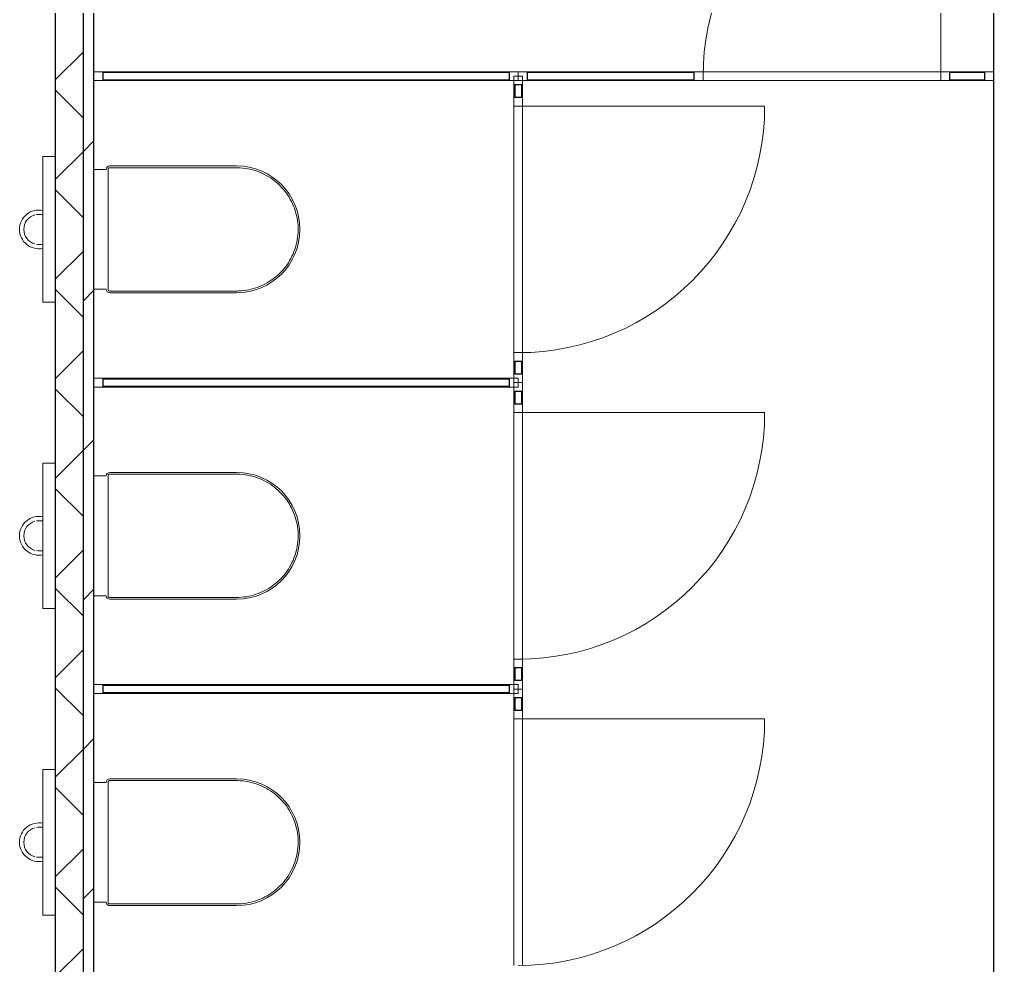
# Model space of a CAD drawing. Header units: millimetres. Extents: x -215207 to 92095, y -30385 to 123050.
# Drawn here: x -156291 to -153525, y -4749 to -2063 of the extents above; entities that cross this region are included whole.
import ezdxf

# ---------------------------------------------------------------- set-up
doc = ezdxf.new("R2010")
doc.units = ezdxf.units.MM
for name, color, linetype, lineweight in [('Витраж', 7, 'Continuous', 9), ('Двери', 7, 'Continuous', 9), ('Сантехника', 7, 'Continuous', 20), ('Стены наружные', 7, 'Continuous', 20), ('Стены разрез', 7, 'Continuous', 30)]:
    doc.layers.add(name, color=color, linetype=linetype, lineweight=lineweight)

# ---------------------------------------------------------------- blocks, each defined once
blk = doc.blocks.new('1 этаж 21082025')
at = {"layer": 'Витраж', "lineweight": 18}
for p, q in [((43880, -33652.5), (43855, -33652.5)), ((43855, -33652.5), (43855, -33677.5)), ((43880, -33677.5), (43880, -33652.5)), ((45085, -33652.5), (45060, -33652.5)), ((45060, -33652.5), (45060, -33677.5)), ((45085, -33677.5), (45085, -33652.5)), ((43855, -33677.5), (43880, -33677.5)), ((45060, -33677.5), (45085, -33677.5)), ((43880, -34522.5), (43855, -34522.5)), ((43855, -34522.5), (43855, -34547.5)), ((43880, -34547.5), (43880, -34522.5)), ((45072.5, -34510), (45047.5, -34510)), ((45047.5, -34510), (45047.5, -34535)), ((45072.5, -34535), (45072.5, -34510)), ((43855, -34547.5), (43880, -34547.5)), ((45047.5, -34535), (45072.5, -34535)), ((45072.5, -35380), (45047.5, -35380)), ((45047.5, -35380), (45047.5, -35405)), ((45072.5, -35405), (45072.5, -35380)), ((43880, -35392.5), (43855, -35392.5)), ((43855, -35392.5), (43855, -35417.5)), ((43880, -35417.5), (43880, -35392.5)), ((45047.5, -35405), (45072.5, -35405)), ((43855, -35417.5), (43880, -35417.5))]:
    blk.add_line(p, q, dxfattribs=at)
at = {"layer": 'Витраж'}
for p, q in [((45035, -33652.5), (43880, -33652.5)), ((45560, -33652.5), (45085, -33652.5)), ((46260, -33652.5), (45585, -33652.5)), ((46385, -33652.5), (46285, -33652.5)), ((45035, -33677.5), (43880, -33677.5)), ((45047.5, -33690), (45047.5, -33725)), ((45072.5, -33690), (45072.5, -33725)), ((45560, -33677.5), (45085, -33677.5)), ((46260, -33677.5), (45585, -33677.5)), ((46385, -33677.5), (46285, -33677.5)), ((45047.5, -33750), (45047.5, -34450)), ((45072.5, -33750), (45072.5, -34450)), ((45047.5, -34475), (45047.5, -34510)), ((45072.5, -34475), (45072.5, -34510)), ((45035, -34522.5), (43880, -34522.5)), ((45035, -34547.5), (43880, -34547.5)), ((45047.5, -34560), (45047.5, -34595)), ((45072.5, -34560), (45072.5, -34595)), ((45047.5, -34620), (45047.5, -35320)), ((45072.5, -34620), (45072.5, -35320)), ((45047.5, -35345), (45047.5, -35380)), ((45072.5, -35345), (45072.5, -35380)), ((45035, -35392.5), (43880, -35392.5)), ((45035, -35417.5), (43880, -35417.5)), ((45047.5, -35430), (45047.5, -35465)), ((45072.5, -35430), (45072.5, -35465)), ((45047.5, -35490), (45047.5, -36190)), ((45072.5, -35490), (45072.5, -36190))]:
    blk.add_line(p, q, dxfattribs=at)
at = {"layer": 'Витраж', "lineweight": 18, "extrusion": (0, 0, -1)}
for p, q in [((45060, -33652.5), (45035, -33652.5)), ((45035, -33652.5), (45035, -33677.5)), ((45072.5, -33665), (45047.5, -33665)), ((45047.5, -33665), (45047.5, -33690)), ((45060, -33677.5), (45060, -33652.5)), ((45072.5, -33690), (45072.5, -33665)), ((45585, -33652.5), (45560, -33652.5)), ((45560, -33652.5), (45560, -33677.5)), ((45585, -33677.5), (45585, -33652.5)), ((46285, -33652.5), (46260, -33652.5)), ((46260, -33652.5), (46260, -33677.5)), ((46285, -33677.5), (46285, -33652.5)), ((46410, -33652.5), (46385, -33652.5)), ((46385, -33652.5), (46385, -33677.5)), ((46410, -33677.5), (46410, -33652.5)), ((45035, -33677.5), (45060, -33677.5)), ((45047.5, -33690), (45072.5, -33690)), ((45560, -33677.5), (45585, -33677.5)), ((46260, -33677.5), (46285, -33677.5)), ((46385, -33677.5), (46410, -33677.5)), ((45072.5, -33725), (45047.5, -33725)), ((45047.5, -33725), (45047.5, -33750)), ((45047.5, -33750), (45072.5, -33750)), ((45072.5, -33750), (45072.5, -33725)), ((45072.5, -34450), (45047.5, -34450)), ((45047.5, -34450), (45047.5, -34475)), ((45072.5, -34475), (45072.5, -34450)), ((45047.5, -34475), (45072.5, -34475)), ((45060, -34522.5), (45035, -34522.5)), ((45035, -34522.5), (45035, -34547.5)), ((45060, -34547.5), (45060, -34522.5)), ((45035, -34547.5), (45060, -34547.5)), ((45072.5, -34535), (45047.5, -34535)), ((45047.5, -34535), (45047.5, -34560)), ((45072.5, -34560), (45072.5, -34535)), ((45047.5, -34560), (45072.5, -34560)), ((45072.5, -34595), (45047.5, -34595)), ((45047.5, -34595), (45047.5, -34620)), ((45072.5, -34620), (45072.5, -34595)), ((45047.5, -34620), (45072.5, -34620)), ((45072.5, -35320), (45047.5, -35320)), ((45047.5, -35320), (45047.5, -35345)), ((45072.5, -35345), (45072.5, -35320)), ((45047.5, -35345), (45072.5, -35345)), ((45060, -35392.5), (45035, -35392.5)), ((45035, -35392.5), (45035, -35417.5)), ((45072.5, -35405), (45047.5, -35405)), ((45047.5, -35405), (45047.5, -35430)), ((45060, -35417.5), (45060, -35392.5)), ((45072.5, -35430), (45072.5, -35405)), ((45035, -35417.5), (45060, -35417.5)), ((45047.5, -35430), (45072.5, -35430)), ((45072.5, -35465), (45047.5, -35465)), ((45047.5, -35465), (45047.5, -35490)), ((45072.5, -35490), (45072.5, -35465)), ((45047.5, -35490), (45072.5, -35490))]:
    blk.add_line(p, q, dxfattribs=at)
at = {"layer": 'Двери'}
for p, q in [((46260, -33652.5), (46260, -32990)), ((45072.5, -33750), (45760, -33750)), ((45072.5, -34620), (45760, -34620)), ((45072.5, -35490), (45760, -35490))]:
    blk.add_line(p, q, dxfattribs=at)
for centre, radius, start, end in [((46260, -33665), 675, 90, 180), ((45060, -33750), 700, 270, 0), ((45060, -34620), 700, 270, 0), ((45060, -35490), 700, 270, 0)]:
    blk.add_arc(centre, radius, start, end, dxfattribs=at)
at = {"layer": 'Сантехника', "lineweight": 9}
for p, q in [((43745, -33893.3), (43710, -33893.3)), ((43710, -33893.3), (43710, -33918.3)), ((43710, -34281.8), (43710, -33918.3)), ((43698.7, -34057.3), (43698.6, -34057.3)), ((43698.6, -34057.3), (43698.6, -34057.3)), ((43698.6, -34057.3), (43698.6, -34057.3)), ((43698.9, -34057.3), (43698.7, -34057.3)), ((43699.2, -34057.3), (43698.9, -34057.3)), ((43699.5, -34057.3), (43699.2, -34057.3)), ((43700, -34057.3), (43699.5, -34057.3)), ((43700.4, -34057.3), (43700, -34057.3)), ((43701, -34057.3), (43700.4, -34057.3)), ((43701.6, -34057.3), (43701, -34057.3)), ((43702.3, -34057.3), (43701.6, -34057.3)), ((43703, -34057.3), (43702.3, -34057.3)), ((43703.9, -34057.3), (43703, -34057.3)), ((43704.7, -34057.3), (43703.9, -34057.3)), ((43705.7, -34057.3), (43704.7, -34057.3)), ((43706.7, -34057.3), (43705.7, -34057.3)), ((43707.8, -34057.3), (43706.7, -34057.3)), ((43708.9, -34057.3), (43707.8, -34057.3)), ((43698.6, -34142.7), (43698.6, -34142.7)), ((43698.6, -34142.7), (43698.7, -34142.7)), ((43698.7, -34142.7), (43698.9, -34142.7)), ((43698.9, -34142.7), (43699.1, -34142.7)), ((43699.1, -34142.7), (43699.4, -34142.7)), ((43699.4, -34142.7), (43699.8, -34142.7)), ((43699.8, -34142.7), (43700.3, -34142.7)), ((43700.3, -34142.7), (43700.8, -34142.7)), ((43700.8, -34142.7), (43701.4, -34142.7)), ((43701.4, -34142.7), (43702.1, -34142.7)), ((43702.1, -34142.7), (43702.8, -34142.7)), ((43702.8, -34142.7), (43703.6, -34142.7)), ((43703.6, -34142.7), (43704.5, -34142.7)), ((43704.5, -34142.7), (43705.4, -34142.7)), ((43705.4, -34142.7), (43706.4, -34142.7)), ((43706.4, -34142.7), (43707.5, -34142.7)), ((43707.5, -34142.7), (43708.6, -34142.7)), ((43708.6, -34142.7), (43709.7, -34142.7)), ((43710, -34281.8), (43710, -34306.8)), ((43710, -34306.8), (43745, -34306.8)), ((43745, -34763.3), (43710, -34763.3)), ((43710, -34763.3), (43710, -34788.3)), ((43710, -35151.8), (43710, -34788.3)), ((43698.7, -34927.3), (43698.6, -34927.3)), ((43698.6, -34927.3), (43698.6, -34927.3)), ((43698.6, -34927.3), (43698.6, -34927.3)), ((43698.9, -34927.3), (43698.7, -34927.3)), ((43699.2, -34927.3), (43698.9, -34927.3)), ((43699.5, -34927.3), (43699.2, -34927.3)), ((43700, -34927.3), (43699.5, -34927.3)), ((43700.4, -34927.3), (43700, -34927.3)), ((43701, -34927.3), (43700.4, -34927.3)), ((43701.6, -34927.3), (43701, -34927.3)), ((43702.3, -34927.3), (43701.6, -34927.3)), ((43703, -34927.3), (43702.3, -34927.3)), ((43703.9, -34927.3), (43703, -34927.3)), ((43704.7, -34927.3), (43703.9, -34927.3)), ((43705.7, -34927.3), (43704.7, -34927.3)), ((43706.7, -34927.3), (43705.7, -34927.3)), ((43707.8, -34927.3), (43706.7, -34927.3)), ((43708.9, -34927.3), (43707.8, -34927.3)), ((43698.6, -35012.7), (43698.6, -35012.7)), ((43698.6, -35012.7), (43698.7, -35012.7)), ((43698.7, -35012.7), (43698.9, -35012.7)), ((43698.9, -35012.7), (43699.1, -35012.7)), ((43699.1, -35012.7), (43699.4, -35012.7)), ((43699.4, -35012.7), (43699.8, -35012.7)), ((43699.8, -35012.7), (43700.3, -35012.7)), ((43700.3, -35012.7), (43700.8, -35012.7)), ((43700.8, -35012.7), (43701.4, -35012.7)), ((43701.4, -35012.7), (43702.1, -35012.7)), ((43702.1, -35012.7), (43702.8, -35012.7)), ((43702.8, -35012.7), (43703.6, -35012.7)), ((43703.6, -35012.7), (43704.5, -35012.7)), ((43704.5, -35012.7), (43705.4, -35012.7)), ((43705.4, -35012.7), (43706.4, -35012.7)), ((43706.4, -35012.7), (43707.5, -35012.7)), ((43707.5, -35012.7), (43708.6, -35012.7)), ((43708.6, -35012.7), (43709.7, -35012.7)), ((43710, -35151.8), (43710, -35176.8)), ((43710, -35176.8), (43745, -35176.8)), ((43745, -35633.3), (43710, -35633.3)), ((43710, -35633.3), (43710, -35658.3)), ((43710, -36021.8), (43710, -35658.3)), ((43698.7, -35797.3), (43698.6, -35797.3)), ((43698.6, -35797.3), (43698.6, -35797.3)), ((43698.6, -35797.3), (43698.6, -35797.3)), ((43698.9, -35797.3), (43698.7, -35797.3)), ((43699.2, -35797.3), (43698.9, -35797.3)), ((43699.5, -35797.3), (43699.2, -35797.3)), ((43700, -35797.3), (43699.5, -35797.3)), ((43700.4, -35797.3), (43700, -35797.3)), ((43701, -35797.3), (43700.4, -35797.3)), ((43701.6, -35797.3), (43701, -35797.3)), ((43702.3, -35797.3), (43701.6, -35797.3)), ((43703, -35797.3), (43702.3, -35797.3)), ((43703.9, -35797.3), (43703, -35797.3)), ((43704.7, -35797.3), (43703.9, -35797.3)), ((43705.7, -35797.3), (43704.7, -35797.3)), ((43706.7, -35797.3), (43705.7, -35797.3)), ((43707.8, -35797.3), (43706.7, -35797.3)), ((43708.9, -35797.3), (43707.8, -35797.3)), ((43698.6, -35882.7), (43698.6, -35882.7)), ((43698.6, -35882.7), (43698.7, -35882.7)), ((43698.7, -35882.7), (43698.9, -35882.7)), ((43698.9, -35882.7), (43699.1, -35882.7)), ((43699.1, -35882.7), (43699.4, -35882.7)), ((43699.4, -35882.7), (43699.8, -35882.7)), ((43699.8, -35882.7), (43700.3, -35882.7)), ((43700.3, -35882.7), (43700.8, -35882.7)), ((43700.8, -35882.7), (43701.4, -35882.7)), ((43701.4, -35882.7), (43702.1, -35882.7)), ((43702.1, -35882.7), (43702.8, -35882.7)), ((43702.8, -35882.7), (43703.6, -35882.7)), ((43703.6, -35882.7), (43704.5, -35882.7)), ((43704.5, -35882.7), (43705.4, -35882.7)), ((43705.4, -35882.7), (43706.4, -35882.7)), ((43706.4, -35882.7), (43707.5, -35882.7)), ((43707.5, -35882.7), (43708.6, -35882.7)), ((43708.6, -35882.7), (43709.7, -35882.7)), ((43710, -36021.8), (43710, -36046.8)), ((43710, -36046.8), (43745, -36046.8))]:
    blk.add_line(p, q, dxfattribs=at)
at = {"layer": 'Сантехника'}
for p, q in [((43890, -33930), (43855, -33930)), ((43895.1, -33929.2), (43895, -33929.3)), ((43895, -33929.3), (43895, -33929.5)), ((43895, -33929.5), (43895, -33929.7)), ((43895, -33929.7), (43895, -33929.9)), ((43895, -33929.9), (43895, -33930)), ((43895, -33930), (43895, -34270)), ((43895.2, -33928.8), (43895.1, -33929)), ((43895.1, -33929), (43895.1, -33929.2)), ((43895.3, -33928.4), (43895.2, -33928.6)), ((43895.2, -33928.6), (43895.2, -33928.8)), ((43895.4, -33928), (43895.3, -33928.2)), ((43895.3, -33928.2), (43895.3, -33928.4)), ((43895.5, -33927.8), (43895.4, -33928)), ((43895.6, -33927.6), (43895.5, -33927.8)), ((43895.7, -33927.5), (43895.6, -33927.6)), ((43895.8, -33927.3), (43895.7, -33927.5)), ((43895.9, -33927.1), (43895.8, -33927.3)), ((43896, -33927), (43895.9, -33927.1)), ((43896.1, -33926.8), (43896, -33927)), ((43896.3, -33926.7), (43896.1, -33926.8)), ((43896.4, -33926.5), (43896.3, -33926.7)), ((43896.6, -33926.4), (43896.4, -33926.5)), ((43896.7, -33926.2), (43896.6, -33926.4)), ((43896.9, -33926.1), (43896.7, -33926.2)), ((43897, -33926), (43896.9, -33926.1)), ((43897.2, -33925.9), (43897, -33926)), ((43897.3, -33925.8), (43897.2, -33925.9)), ((43897.5, -33925.7), (43897.3, -33925.8)), ((43897.7, -33925.6), (43897.5, -33925.7)), ((43897.9, -33925.5), (43897.7, -33925.6)), ((43898.1, -33925.4), (43897.9, -33925.5)), ((43898.2, -33925.3), (43898.1, -33925.4)), ((43898.4, -33925.3), (43898.2, -33925.3)), ((43898.6, -33925.2), (43898.4, -33925.3)), ((43898.8, -33925.1), (43898.6, -33925.2)), ((43899, -33925.1), (43898.8, -33925.1)), ((43899.2, -33925.1), (43899, -33925.1)), ((43899.4, -33925), (43899.2, -33925.1)), ((43899.6, -33925), (43899.4, -33925)), ((43899.8, -33925), (43899.6, -33925)), ((43900, -33925), (43899.8, -33925)), ((44260, -33920), (43900, -33920)), ((44260, -33925), (43900, -33925)), ((44263.8, -33925), (44260, -33925)), ((44270.8, -33925.3), (44263.8, -33925)), ((44277.7, -33925.9), (44270.8, -33925.3)), ((44284.7, -33926.8), (44277.7, -33925.9)), ((44291.6, -33927.9), (44284.7, -33926.8)), ((44298.5, -33929.3), (44291.6, -33927.9)), ((44305.3, -33931), (44298.5, -33929.3)), ((44312, -33932.9), (44305.3, -33931)), ((44318.6, -33935.1), (44312, -33932.9)), ((44325.2, -33937.6), (44318.6, -33935.1)), ((44331.6, -33940.3), (44325.2, -33937.6)), ((44337.9, -33943.3), (44331.6, -33940.3)), ((44344.1, -33946.6), (44337.9, -33943.3)), ((44350.2, -33950), (44344.1, -33946.6)), ((44356.1, -33953.8), (44350.2, -33950)), ((44361.9, -33957.7), (44356.1, -33953.8)), ((44367.5, -33961.9), (44361.9, -33957.7)), ((44373, -33966.3), (44367.5, -33961.9)), ((44378.2, -33971), (44373, -33966.3)), ((44383.3, -33975.8), (44378.2, -33971)), ((44388.1, -33980.8), (44383.3, -33975.8)), ((44392.8, -33986), (44388.1, -33980.8)), ((44397.3, -33991.4), (44392.8, -33986)), ((44401.5, -33997), (44397.3, -33991.4)), ((44405.5, -34002.8), (44401.5, -33997)), ((44409.3, -34008.6), (44405.5, -34002.8)), ((44412.8, -34014.7), (44409.3, -34008.6)), ((44416.1, -34020.9), (44412.8, -34014.7)), ((44419.1, -34027.2), (44416.1, -34020.9)), ((44421.9, -34033.6), (44419.1, -34027.2)), ((44424.4, -34040.1), (44421.9, -34033.6)), ((44426.7, -34046.7), (44424.4, -34040.1)), ((44428.7, -34053.5), (44426.7, -34046.7)), ((44430.4, -34060.2), (44428.7, -34053.5)), ((44431.9, -34067.1), (44430.4, -34060.2)), ((44433.1, -34074), (44431.9, -34067.1)), ((44434, -34080.9), (44433.1, -34074)), ((44434.6, -34087.9), (44434, -34080.9)), ((44434.3, -34115.9), (44434.8, -34108.9)), ((44434.9, -34094.9), (44434.6, -34087.9)), ((44434.8, -34108.9), (44435, -34101.9)), ((44435, -34101.9), (44434.9, -34094.9)), ((44429.5, -34143.4), (44431.1, -34136.6)), ((44431.1, -34136.6), (44432.5, -34129.7)), ((44432.5, -34129.7), (44433.5, -34122.8)), ((44433.5, -34122.8), (44434.3, -34115.9)), ((44420.4, -34169.9), (44423.1, -34163.4)), ((44423.1, -34163.4), (44425.5, -34156.8)), ((44425.5, -34156.8), (44427.7, -34150.2)), ((44427.7, -34150.2), (44429.5, -34143.4)), ((44407.3, -34194.6), (44410.9, -34188.6)), ((44410.9, -34188.6), (44414.3, -34182.5)), ((44414.3, -34182.5), (44417.5, -34176.2)), ((44417.5, -34176.2), (44420.4, -34169.9)), ((44385.5, -34221.9), (44390.3, -34216.8)), ((44390.3, -34216.8), (44394.9, -34211.5)), ((44394.9, -34211.5), (44399.2, -34206)), ((44399.2, -34206), (44403.4, -34200.4)), ((44403.4, -34200.4), (44407.3, -34194.6)), ((44347, -34251.9), (44353, -34248.3)), ((44353, -34248.3), (44358.8, -34244.4)), ((44358.8, -34244.4), (44364.5, -34240.4)), ((44364.5, -34240.4), (44370, -34236.1)), ((44370, -34236.1), (44375.4, -34231.6)), ((44375.4, -34231.6), (44380.6, -34226.8)), ((44380.6, -34226.8), (44385.5, -34221.9)), ((43855, -34270), (43890, -34270)), ((43895, -34270), (43895, -34270.2)), ((43895, -34270.2), (43895, -34270.4)), ((43895, -34270.4), (43895, -34270.6)), ((43895, -34270.6), (43895.1, -34270.8)), ((43895.1, -34270.8), (43895.1, -34271)), ((43895.1, -34271), (43895.1, -34271.2)), ((43895.1, -34271.2), (43895.2, -34271.4)), ((43895.2, -34271.4), (43895.3, -34271.6)), ((43895.3, -34271.6), (43895.3, -34271.8)), ((43895.3, -34271.8), (43895.4, -34271.9)), ((43895.4, -34271.9), (43895.5, -34272.1)), ((43895.5, -34272.1), (43895.6, -34272.3)), ((43895.6, -34272.3), (43895.7, -34272.5)), ((43895.7, -34272.5), (43895.8, -34272.7)), ((43895.8, -34272.7), (43895.9, -34272.8)), ((43895.9, -34272.8), (43896, -34273)), ((43896, -34273), (43896.1, -34273.1)), ((43896.1, -34273.1), (43896.2, -34273.3)), ((43896.2, -34273.3), (43896.4, -34273.4)), ((43896.4, -34273.4), (43896.5, -34273.6)), ((43896.5, -34273.6), (43896.7, -34273.7)), ((43896.7, -34273.7), (43896.8, -34273.9)), ((43896.8, -34273.9), (43897, -34274)), ((43897, -34274), (43897.1, -34274.1)), ((43897.1, -34274.1), (43897.3, -34274.2)), ((43897.3, -34274.2), (43897.5, -34274.3)), ((43897.5, -34274.3), (43897.6, -34274.4)), ((43897.6, -34274.4), (43897.8, -34274.5)), ((43897.8, -34274.5), (43898, -34274.6)), ((43898, -34274.6), (43898.2, -34274.7)), ((43898.2, -34274.7), (43898.4, -34274.7)), ((43898.4, -34274.7), (43898.6, -34274.8)), ((43898.6, -34274.8), (43898.8, -34274.8)), ((43898.8, -34274.8), (43899, -34274.9)), ((43899, -34274.9), (43899.2, -34274.9)), ((43899.2, -34274.9), (43899.3, -34275)), ((43899.3, -34275), (43899.5, -34275)), ((43899.5, -34275), (43899.7, -34275)), ((43899.7, -34275), (43899.9, -34275)), ((43899.9, -34275), (43900, -34275)), ((43900, -34275), (44260, -34275)), ((44260, -34275), (44267, -34274.9)), ((44267, -34274.9), (44274, -34274.4)), ((44274, -34274.4), (44280.9, -34273.7)), ((44280.9, -34273.7), (44287.9, -34272.8)), ((44287.9, -34272.8), (44294.8, -34271.5)), ((44294.8, -34271.5), (44301.6, -34270)), ((44301.6, -34270), (44308.4, -34268.2)), ((44308.4, -34268.2), (44315, -34266.1)), ((44315, -34266.1), (44321.6, -34263.8)), ((44321.6, -34263.8), (44328.1, -34261.2)), ((44328.1, -34261.2), (44334.5, -34258.3)), ((44334.5, -34258.3), (44340.8, -34255.2)), ((44340.8, -34255.2), (44347, -34251.9)), ((43900, -34280), (44260, -34280)), ((43890, -34800), (43855, -34800)), ((43895.1, -34799.2), (43895, -34799.3)), ((43895, -34799.3), (43895, -34799.5)), ((43895, -34799.5), (43895, -34799.7)), ((43895, -34799.7), (43895, -34799.9)), ((43895, -34799.9), (43895, -34800)), ((43895, -34800), (43895, -35140)), ((43895.2, -34798.8), (43895.1, -34799)), ((43895.1, -34799), (43895.1, -34799.2)), ((43895.3, -34798.4), (43895.2, -34798.6)), ((43895.2, -34798.6), (43895.2, -34798.8)), ((43895.4, -34798), (43895.3, -34798.2)), ((43895.3, -34798.2), (43895.3, -34798.4)), ((43895.5, -34797.8), (43895.4, -34798)), ((43895.6, -34797.6), (43895.5, -34797.8)), ((43895.7, -34797.5), (43895.6, -34797.6)), ((43895.8, -34797.3), (43895.7, -34797.5)), ((43895.9, -34797.1), (43895.8, -34797.3)), ((43896, -34797), (43895.9, -34797.1)), ((43896.1, -34796.8), (43896, -34797)), ((43896.3, -34796.7), (43896.1, -34796.8)), ((43896.4, -34796.5), (43896.3, -34796.7)), ((43896.6, -34796.4), (43896.4, -34796.5)), ((43896.7, -34796.2), (43896.6, -34796.4)), ((43896.9, -34796.1), (43896.7, -34796.2)), ((43897, -34796), (43896.9, -34796.1)), ((43897.2, -34795.9), (43897, -34796)), ((43897.3, -34795.8), (43897.2, -34795.9)), ((43897.5, -34795.7), (43897.3, -34795.8)), ((43897.7, -34795.6), (43897.5, -34795.7)), ((43897.9, -34795.5), (43897.7, -34795.6)), ((43898.1, -34795.4), (43897.9, -34795.5)), ((43898.2, -34795.3), (43898.1, -34795.4)), ((43898.4, -34795.3), (43898.2, -34795.3)), ((43898.6, -34795.2), (43898.4, -34795.3)), ((43898.8, -34795.1), (43898.6, -34795.2)), ((43899, -34795.1), (43898.8, -34795.1)), ((43899.2, -34795.1), (43899, -34795.1)), ((43899.4, -34795), (43899.2, -34795.1)), ((43899.6, -34795), (43899.4, -34795)), ((43899.8, -34795), (43899.6, -34795)), ((43900, -34795), (43899.8, -34795)), ((44260, -34790), (43900, -34790)), ((44260, -34795), (43900, -34795)), ((44263.8, -34795), (44260, -34795)), ((44270.8, -34795.3), (44263.8, -34795)), ((44277.7, -34795.9), (44270.8, -34795.3)), ((44284.7, -34796.8), (44277.7, -34795.9)), ((44291.6, -34797.9), (44284.7, -34796.8)), ((44298.5, -34799.3), (44291.6, -34797.9)), ((44305.3, -34801), (44298.5, -34799.3)), ((44312, -34802.9), (44305.3, -34801)), ((44318.6, -34805.1), (44312, -34802.9)), ((44325.2, -34807.6), (44318.6, -34805.1)), ((44331.6, -34810.3), (44325.2, -34807.6)), ((44337.9, -34813.3), (44331.6, -34810.3)), ((44344.1, -34816.6), (44337.9, -34813.3)), ((44350.2, -34820), (44344.1, -34816.6)), ((44356.1, -34823.8), (44350.2, -34820)), ((44361.9, -34827.7), (44356.1, -34823.8)), ((44367.5, -34831.9), (44361.9, -34827.7)), ((44373, -34836.3), (44367.5, -34831.9)), ((44378.2, -34841), (44373, -34836.3)), ((44383.3, -34845.8), (44378.2, -34841)), ((44388.1, -34850.8), (44383.3, -34845.8)), ((44392.8, -34856), (44388.1, -34850.8)), ((44397.3, -34861.4), (44392.8, -34856)), ((44401.5, -34867), (44397.3, -34861.4)), ((44405.5, -34872.8), (44401.5, -34867)), ((44409.3, -34878.6), (44405.5, -34872.8)), ((44412.8, -34884.7), (44409.3, -34878.6)), ((44416.1, -34890.9), (44412.8, -34884.7)), ((44419.1, -34897.2), (44416.1, -34890.9)), ((44421.9, -34903.6), (44419.1, -34897.2)), ((44424.4, -34910.1), (44421.9, -34903.6)), ((44426.7, -34916.7), (44424.4, -34910.1)), ((44428.7, -34923.5), (44426.7, -34916.7)), ((44430.4, -34930.2), (44428.7, -34923.5)), ((44431.9, -34937.1), (44430.4, -34930.2)), ((44433.1, -34944), (44431.9, -34937.1)), ((44434, -34950.9), (44433.1, -34944)), ((44434.6, -34957.9), (44434, -34950.9)), ((44434.9, -34964.9), (44434.6, -34957.9)), ((44435, -34971.9), (44434.9, -34964.9)), ((44432.5, -34999.7), (44433.5, -34992.8)), ((44433.5, -34992.8), (44434.3, -34985.9)), ((44434.3, -34985.9), (44434.8, -34978.9)), ((44434.8, -34978.9), (44435, -34971.9)), ((44425.5, -35026.8), (44427.7, -35020.2)), ((44427.7, -35020.2), (44429.5, -35013.4)), ((44429.5, -35013.4), (44431.1, -35006.6)), ((44431.1, -35006.6), (44432.5, -34999.7)), ((44414.3, -35052.5), (44417.5, -35046.2)), ((44417.5, -35046.2), (44420.4, -35039.9)), ((44420.4, -35039.9), (44423.1, -35033.4)), ((44423.1, -35033.4), (44425.5, -35026.8)), ((44394.9, -35081.5), (44399.2, -35076)), ((44399.2, -35076), (44403.4, -35070.4)), ((44403.4, -35070.4), (44407.3, -35064.6)), ((44407.3, -35064.6), (44410.9, -35058.6)), ((44410.9, -35058.6), (44414.3, -35052.5)), ((44364.5, -35110.4), (44370, -35106.1)), ((44370, -35106.1), (44375.4, -35101.6)), ((44375.4, -35101.6), (44380.6, -35096.8)), ((44380.6, -35096.8), (44385.5, -35091.9)), ((44385.5, -35091.9), (44390.3, -35086.8)), ((44390.3, -35086.8), (44394.9, -35081.5)), ((44315, -35136.1), (44321.6, -35133.8)), ((44321.6, -35133.8), (44328.1, -35131.2)), ((44328.1, -35131.2), (44334.5, -35128.3)), ((44334.5, -35128.3), (44340.8, -35125.2)), ((44340.8, -35125.2), (44347, -35121.9)), ((44347, -35121.9), (44353, -35118.3)), ((44353, -35118.3), (44358.8, -35114.4)), ((44358.8, -35114.4), (44364.5, -35110.4)), ((43855, -35140), (43890, -35140)), ((43895, -35140), (43895, -35140.2)), ((43895, -35140.2), (43895, -35140.4)), ((43895, -35140.4), (43895, -35140.6)), ((43895, -35140.6), (43895.1, -35140.8)), ((43895.1, -35140.8), (43895.1, -35141)), ((43895.1, -35141), (43895.1, -35141.2)), ((43895.1, -35141.2), (43895.2, -35141.4)), ((43895.2, -35141.4), (43895.3, -35141.6)), ((43895.3, -35141.6), (43895.3, -35141.8)), ((43895.3, -35141.8), (43895.4, -35141.9)), ((43895.4, -35141.9), (43895.5, -35142.1)), ((43895.5, -35142.1), (43895.6, -35142.3)), ((43895.6, -35142.3), (43895.7, -35142.5)), ((43895.7, -35142.5), (43895.8, -35142.7)), ((43895.8, -35142.7), (43895.9, -35142.8)), ((43895.9, -35142.8), (43896, -35143)), ((43896, -35143), (43896.1, -35143.1)), ((43896.1, -35143.1), (43896.2, -35143.3)), ((43896.2, -35143.3), (43896.4, -35143.4)), ((43896.4, -35143.4), (43896.5, -35143.6)), ((43896.5, -35143.6), (43896.7, -35143.7)), ((43896.7, -35143.7), (43896.8, -35143.9)), ((43896.8, -35143.9), (43897, -35144)), ((43897, -35144), (43897.1, -35144.1)), ((43897.1, -35144.1), (43897.3, -35144.2)), ((43897.3, -35144.2), (43897.5, -35144.3)), ((43897.5, -35144.3), (43897.6, -35144.4)), ((43897.6, -35144.4), (43897.8, -35144.5)), ((43897.8, -35144.5), (43898, -35144.6)), ((43898, -35144.6), (43898.2, -35144.7)), ((43898.2, -35144.7), (43898.4, -35144.7)), ((43898.4, -35144.7), (43898.6, -35144.8)), ((43898.6, -35144.8), (43898.8, -35144.8)), ((43898.8, -35144.8), (43899, -35144.9)), ((43899, -35144.9), (43899.2, -35144.9)), ((43899.2, -35144.9), (43899.3, -35145)), ((43899.3, -35145), (43899.5, -35145)), ((43899.5, -35145), (43899.7, -35145)), ((43899.7, -35145), (43899.9, -35145)), ((43899.9, -35145), (43900, -35145)), ((43900, -35145), (44260, -35145)), ((43900, -35150), (44260, -35150)), ((44260, -35145), (44267, -35144.9)), ((44267, -35144.9), (44274, -35144.4)), ((44274, -35144.4), (44280.9, -35143.7)), ((44280.9, -35143.7), (44287.9, -35142.8)), ((44287.9, -35142.8), (44294.8, -35141.5)), ((44294.8, -35141.5), (44301.6, -35140)), ((44301.6, -35140), (44308.4, -35138.2)), ((44308.4, -35138.2), (44315, -35136.1)), ((43890, -35670), (43855, -35670)), ((43895.1, -35669.2), (43895, -35669.3)), ((43895, -35669.3), (43895, -35669.5)), ((43895, -35669.5), (43895, -35669.7)), ((43895, -35669.7), (43895, -35669.9)), ((43895, -35669.9), (43895, -35670)), ((43895, -35670), (43895, -36010)), ((43895.2, -35668.8), (43895.1, -35669)), ((43895.1, -35669), (43895.1, -35669.2)), ((43895.3, -35668.4), (43895.2, -35668.6)), ((43895.2, -35668.6), (43895.2, -35668.8)), ((43895.4, -35668), (43895.3, -35668.2)), ((43895.3, -35668.2), (43895.3, -35668.4)), ((43895.5, -35667.8), (43895.4, -35668)), ((43895.6, -35667.6), (43895.5, -35667.8)), ((43895.7, -35667.5), (43895.6, -35667.6)), ((43895.8, -35667.3), (43895.7, -35667.5)), ((43895.9, -35667.1), (43895.8, -35667.3)), ((43896, -35667), (43895.9, -35667.1)), ((43896.1, -35666.8), (43896, -35667)), ((43896.3, -35666.7), (43896.1, -35666.8)), ((43896.4, -35666.5), (43896.3, -35666.7)), ((43896.6, -35666.4), (43896.4, -35666.5)), ((43896.7, -35666.2), (43896.6, -35666.4)), ((43896.9, -35666.1), (43896.7, -35666.2)), ((43897, -35666), (43896.9, -35666.1)), ((43897.2, -35665.9), (43897, -35666)), ((43897.3, -35665.8), (43897.2, -35665.9)), ((43897.5, -35665.7), (43897.3, -35665.8)), ((43897.7, -35665.6), (43897.5, -35665.7)), ((43897.9, -35665.5), (43897.7, -35665.6)), ((43898.1, -35665.4), (43897.9, -35665.5)), ((43898.2, -35665.3), (43898.1, -35665.4)), ((43898.4, -35665.3), (43898.2, -35665.3)), ((43898.6, -35665.2), (43898.4, -35665.3)), ((43898.8, -35665.1), (43898.6, -35665.2)), ((43899, -35665.1), (43898.8, -35665.1)), ((43899.2, -35665.1), (43899, -35665.1)), ((43899.4, -35665), (43899.2, -35665.1)), ((43899.6, -35665), (43899.4, -35665)), ((43899.8, -35665), (43899.6, -35665)), ((43900, -35665), (43899.8, -35665)), ((44260, -35660), (43900, -35660)), ((44260, -35665), (43900, -35665)), ((44263.8, -35665), (44260, -35665)), ((44270.8, -35665.3), (44263.8, -35665)), ((44277.7, -35665.9), (44270.8, -35665.3)), ((44284.7, -35666.8), (44277.7, -35665.9)), ((44291.6, -35667.9), (44284.7, -35666.8)), ((44298.5, -35669.3), (44291.6, -35667.9)), ((44305.3, -35671), (44298.5, -35669.3)), ((44312, -35672.9), (44305.3, -35671)), ((44318.6, -35675.1), (44312, -35672.9)), ((44325.2, -35677.6), (44318.6, -35675.1)), ((44331.6, -35680.3), (44325.2, -35677.6)), ((44337.9, -35683.3), (44331.6, -35680.3)), ((44344.1, -35686.6), (44337.9, -35683.3)), ((44350.2, -35690), (44344.1, -35686.6)), ((44356.1, -35693.8), (44350.2, -35690)), ((44361.9, -35697.7), (44356.1, -35693.8)), ((44367.5, -35701.9), (44361.9, -35697.7)), ((44373, -35706.3), (44367.5, -35701.9)), ((44378.2, -35711), (44373, -35706.3)), ((44383.3, -35715.8), (44378.2, -35711)), ((44388.1, -35720.8), (44383.3, -35715.8)), ((44392.8, -35726), (44388.1, -35720.8)), ((44397.3, -35731.4), (44392.8, -35726)), ((44401.5, -35737), (44397.3, -35731.4)), ((44405.5, -35742.8), (44401.5, -35737)), ((44409.3, -35748.6), (44405.5, -35742.8)), ((44412.8, -35754.7), (44409.3, -35748.6)), ((44416.1, -35760.9), (44412.8, -35754.7)), ((44419.1, -35767.2), (44416.1, -35760.9)), ((44421.9, -35773.6), (44419.1, -35767.2)), ((44424.4, -35780.1), (44421.9, -35773.6)), ((44426.7, -35786.7), (44424.4, -35780.1)), ((44428.7, -35793.5), (44426.7, -35786.7)), ((44430.4, -35800.2), (44428.7, -35793.5)), ((44431.9, -35807.1), (44430.4, -35800.2)), ((44433.1, -35814), (44431.9, -35807.1)), ((44434, -35820.9), (44433.1, -35814)), ((44434.6, -35827.9), (44434, -35820.9)), ((44434.3, -35855.9), (44434.8, -35848.9)), ((44434.9, -35834.9), (44434.6, -35827.9)), ((44434.8, -35848.9), (44435, -35841.9)), ((44435, -35841.9), (44434.9, -35834.9)), ((44429.5, -35883.4), (44431.1, -35876.6)), ((44431.1, -35876.6), (44432.5, -35869.7)), ((44432.5, -35869.7), (44433.5, -35862.8)), ((44433.5, -35862.8), (44434.3, -35855.9)), ((44420.4, -35909.9), (44423.1, -35903.4)), ((44423.1, -35903.4), (44425.5, -35896.8)), ((44425.5, -35896.8), (44427.7, -35890.2)), ((44427.7, -35890.2), (44429.5, -35883.4)), ((44403.4, -35940.4), (44407.3, -35934.6)), ((44407.3, -35934.6), (44410.9, -35928.6)), ((44410.9, -35928.6), (44414.3, -35922.5)), ((44414.3, -35922.5), (44417.5, -35916.2)), ((44417.5, -35916.2), (44420.4, -35909.9)), ((44380.6, -35966.8), (44385.5, -35961.9)), ((44385.5, -35961.9), (44390.3, -35956.8)), ((44390.3, -35956.8), (44394.9, -35951.5)), ((44394.9, -35951.5), (44399.2, -35946)), ((44399.2, -35946), (44403.4, -35940.4)), ((44347, -35991.9), (44353, -35988.3)), ((44353, -35988.3), (44358.8, -35984.4)), ((44358.8, -35984.4), (44364.5, -35980.4)), ((44364.5, -35980.4), (44370, -35976.1)), ((44370, -35976.1), (44375.4, -35971.6)), ((44375.4, -35971.6), (44380.6, -35966.8)), ((43855, -36010), (43890, -36010)), ((43895, -36010), (43895, -36010.2)), ((43895, -36010.2), (43895, -36010.4)), ((43895, -36010.4), (43895, -36010.6)), ((43895, -36010.6), (43895.1, -36010.8)), ((43895.1, -36010.8), (43895.1, -36011)), ((43895.1, -36011), (43895.1, -36011.2)), ((43895.1, -36011.2), (43895.2, -36011.4)), ((43895.2, -36011.4), (43895.3, -36011.6)), ((43895.3, -36011.6), (43895.3, -36011.8)), ((43895.3, -36011.8), (43895.4, -36011.9)), ((43895.4, -36011.9), (43895.5, -36012.1)), ((43895.5, -36012.1), (43895.6, -36012.3)), ((43895.6, -36012.3), (43895.7, -36012.5)), ((43895.7, -36012.5), (43895.8, -36012.7)), ((43895.8, -36012.7), (43895.9, -36012.8)), ((43895.9, -36012.8), (43896, -36013)), ((43896, -36013), (43896.1, -36013.1)), ((43896.1, -36013.1), (43896.2, -36013.3)), ((43896.2, -36013.3), (43896.4, -36013.4)), ((43896.4, -36013.4), (43896.5, -36013.6)), ((43896.5, -36013.6), (43896.7, -36013.7)), ((43896.7, -36013.7), (43896.8, -36013.9)), ((43896.8, -36013.9), (43897, -36014)), ((43897, -36014), (43897.1, -36014.1)), ((43897.1, -36014.1), (43897.3, -36014.2)), ((43897.3, -36014.2), (43897.5, -36014.3)), ((43897.5, -36014.3), (43897.6, -36014.4)), ((43897.6, -36014.4), (43897.8, -36014.5)), ((43897.8, -36014.5), (43898, -36014.6)), ((43898, -36014.6), (43898.2, -36014.7)), ((43898.2, -36014.7), (43898.4, -36014.7)), ((43898.4, -36014.7), (43898.6, -36014.8)), ((43898.6, -36014.8), (43898.8, -36014.8)), ((43898.8, -36014.8), (43899, -36014.9)), ((43899, -36014.9), (43899.2, -36014.9)), ((43899.2, -36014.9), (43899.3, -36015)), ((43899.3, -36015), (43899.5, -36015)), ((43899.5, -36015), (43899.7, -36015)), ((43899.7, -36015), (43899.9, -36015)), ((43899.9, -36015), (43900, -36015)), ((43900, -36015), (44260, -36015)), ((44260, -36015), (44267, -36014.9)), ((44267, -36014.9), (44274, -36014.4)), ((44274, -36014.4), (44280.9, -36013.7)), ((44280.9, -36013.7), (44287.9, -36012.8)), ((44287.9, -36012.8), (44294.8, -36011.5)), ((44294.8, -36011.5), (44301.6, -36010)), ((44301.6, -36010), (44308.4, -36008.2)), ((44308.4, -36008.2), (44315, -36006.1)), ((44315, -36006.1), (44321.6, -36003.8)), ((44321.6, -36003.8), (44328.1, -36001.2)), ((44328.1, -36001.2), (44334.5, -35998.3)), ((44334.5, -35998.3), (44340.8, -35995.2)), ((44340.8, -35995.2), (44347, -35991.9)), ((43900, -36020), (44260, -36020))]:
    blk.add_line(p, q, dxfattribs=at)
for centre, radius, start, end in [((43900, -33930), 10, 90, 180), ((43900, -33930), 5, 150, 180), ((43900, -33930), 5, 150, 180), ((43900, -33930), 5, 150, 180), ((43900, -33930), 5, 90, 120), ((43900, -33930), 5, 90, 120), ((43900, -33930), 5, 105, 120), ((44260, -34100), 180, 270, 90), ((44260, -34100), 175, 89.0922, 90), ((44260, -34100), 175, 89.0922, 90), ((43900, -34270), 10, 180, 270), ((43900, -34270), 5, 180, 210), ((43900, -34270), 5, 180, 210), ((43900, -34270), 5, 180, 210), ((43900, -34270), 5, 240, 270), ((43900, -34270), 5, 240, 270), ((43900, -34270), 5, 240, 255), ((44260, -34100), 175, 270, 270.9078), ((44260, -34100), 175, 270, 270.9078), ((43900, -34800), 10, 90, 180), ((43900, -34800), 5, 150, 180), ((43900, -34800), 5, 150, 180), ((43900, -34800), 5, 150, 180), ((43900, -34800), 5, 90, 120), ((43900, -34800), 5, 90, 120), ((43900, -34800), 5, 105, 120), ((44260, -34970), 180, 270, 90), ((44260, -34970), 175, 89.0922, 90), ((44260, -34970), 175, 89.0922, 90), ((43900, -35140), 10, 180, 270), ((43900, -35140), 5, 180, 210), ((43900, -35140), 5, 180, 210), ((43900, -35140), 5, 180, 210), ((43900, -35140), 5, 240, 270), ((43900, -35140), 5, 240, 270), ((43900, -35140), 5, 240, 255), ((44260, -34970), 175, 270, 270.9078), ((44260, -34970), 175, 270, 270.9078), ((43900, -35670), 10, 90, 180), ((43900, -35670), 5, 150, 180), ((43900, -35670), 5, 150, 180), ((43900, -35670), 5, 150, 180), ((43900, -35670), 5, 90, 120), ((43900, -35670), 5, 90, 120), ((43900, -35670), 5, 105, 120), ((44260, -35840), 180, 270, 90), ((44260, -35840), 175, 89.0922, 90), ((44260, -35840), 175, 89.0922, 90), ((43900, -36010), 10, 180, 270), ((43900, -36010), 5, 180, 210), ((43900, -36010), 5, 180, 210), ((43900, -36010), 5, 180, 210), ((43900, -36010), 5, 240, 270), ((43900, -36010), 5, 240, 270), ((43900, -36010), 5, 240, 255), ((44260, -35840), 175, 270, 270.9078), ((44260, -35840), 175, 270, 270.9078)]:
    blk.add_arc(centre, radius, start, end, dxfattribs=at)
at = {"layer": 'Сантехника', "lineweight": 9}
for centre, radius, start, end in [((43698.6, -34100), 55, 77.9742, 180), ((43698.6, -34100), 42.7, 105, 180), ((43698.6, -34100), 42.7, 90, 99.1301), ((43698.6, -34100), 42.7, 90, 92.0828), ((43698.6, -34100), 42.7, 85.8024, 87.7583), ((43698.6, -34100), 55, 180, 282.0258), ((43698.6, -34100), 42.7, 180, 255), ((43698.6, -34100), 42.7, 260.5014, 272.7572), ((43698.6, -34100), 42.7, 267.4662, 270), ((43698.6, -34970), 55, 77.9742, 180), ((43698.6, -34970), 42.7, 105, 180), ((43698.6, -34970), 42.7, 90, 99.1301), ((43698.6, -34970), 42.7, 90, 92.0828), ((43698.6, -34970), 42.7, 85.8024, 87.7583), ((43698.6, -34970), 55, 180, 282.0258), ((43698.6, -34970), 42.7, 180, 255), ((43698.6, -34970), 42.7, 260.5014, 272.7572), ((43698.6, -34970), 42.7, 267.4662, 270), ((43698.6, -35840), 55, 77.9742, 180), ((43698.6, -35840), 42.7, 90, 99.1301), ((43698.6, -35840), 42.7, 90, 92.0828), ((43698.6, -35840), 42.7, 85.8024, 87.7583), ((43698.6, -35840), 42.7, 105, 180), ((43698.6, -35840), 55, 180, 282.0258), ((43698.6, -35840), 42.7, 180, 255), ((43698.6, -35840), 42.7, 260.5014, 272.7572), ((43698.6, -35840), 42.7, 267.4662, 270)]:
    blk.add_arc(centre, radius, start, end, dxfattribs=at)
at = {"layer": 'Стены наружные', "lineweight": 30}
for p, q in [((43745, -32200), (43745, -36295)), ((43825, -36295), (43825, -32200)), ((43855, -36265), (43855, -32230)), ((46410, -32230), (46410, -38445))]:
    blk.add_line(p, q, dxfattribs=at)
at = {"layer": 'Стены наружные', "linetype": 'Continuous', "lineweight": 9}
for p, q in [((43745, -33675.7), (43825, -33595.7)), ((43825, -33784.1), (43745, -33704.1)), ((43825, -33878.6), (43855, -33848.6)), ((43745, -33958.6), (43825, -33878.6)), ((43825, -34067), (43745, -33987)), ((43745, -34241.4), (43825, -34161.4)), ((43825, -34349.8), (43745, -34269.8)), ((43825, -34302.8), (43855, -34272.8)), ((43745, -34524.2), (43825, -34444.2)), ((43825, -34632.6), (43745, -34552.6)), ((43825, -34727.1), (43855, -34697.1)), ((43745, -34807.1), (43825, -34727.1)), ((43825, -34915.5), (43745, -34835.5)), ((43745, -35089.9), (43825, -35009.9)), ((43825, -35198.3), (43745, -35118.3)), ((43825, -35151.4), (43855, -35121.4)), ((43745, -35372.8), (43825, -35292.8)), ((43825, -35481.2), (43745, -35401.2)), ((43825, -35575.6), (43855, -35545.6)), ((43745, -35655.6), (43825, -35575.6)), ((43825, -35764), (43745, -35684)), ((43745, -35938.5), (43825, -35858.5)), ((43825, -36046.9), (43745, -35966.9)), ((43825, -35999.9), (43855, -35969.9)), ((43745, -36221.3), (43825, -36141.3))]:
    blk.add_line(p, q, dxfattribs=at)
at = {"layer": 'Стены разрез'}
for p, q in [((45035, -33655), (43880, -33655)), ((43880, -33655), (43880, -33675)), ((45035, -33675), (45035, -33655)), ((45560, -33655), (45085, -33655)), ((45085, -33655), (45085, -33675)), ((45560, -33675), (45560, -33655)), ((46385, -33655), (46285, -33655)), ((46285, -33655), (46285, -33675)), ((46385, -33675), (46385, -33655)), ((43880, -33675), (45035, -33675)), ((45070, -33690), (45050, -33690)), ((45050, -33690), (45050, -33725)), ((45070, -33725), (45070, -33690)), ((45085, -33675), (45560, -33675)), ((46285, -33675), (46385, -33675)), ((45050, -33725), (45070, -33725)), ((45070, -34475), (45050, -34475)), ((45050, -34475), (45050, -34510)), ((45070, -34510), (45070, -34475)), ((45035, -34525), (43880, -34525)), ((43880, -34525), (43880, -34545)), ((45035, -34545), (45035, -34525)), ((45050, -34510), (45070, -34510)), ((43880, -34545), (45035, -34545)), ((45070, -34560), (45050, -34560)), ((45050, -34560), (45050, -34595)), ((45070, -34595), (45070, -34560)), ((45050, -34595), (45070, -34595)), ((45070, -35345), (45050, -35345)), ((45050, -35345), (45050, -35380)), ((45070, -35380), (45070, -35345)), ((45050, -35380), (45070, -35380)), ((45035, -35395), (43880, -35395)), ((43880, -35395), (43880, -35415)), ((45035, -35415), (45035, -35395)), ((43880, -35415), (45035, -35415)), ((45070, -35430), (45050, -35430)), ((45050, -35430), (45050, -35465)), ((45070, -35465), (45070, -35430)), ((45050, -35465), (45070, -35465))]:
    blk.add_line(p, q, dxfattribs=at)

msp = doc.modelspace()

# ---------------------------------------------------------------- block references
msp.add_blockref('1 этаж 21082025', (-199934.8, 31441.4))

doc.saveas('drawing.dxf')
